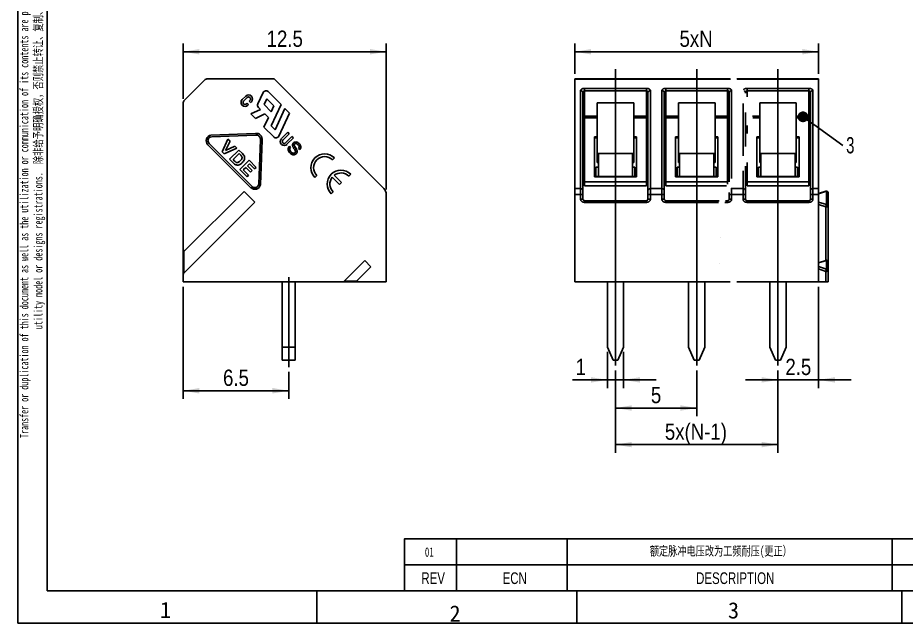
# Model space of a CAD drawing. Header units: millimetres. Extents: x 6 to 292, y 5 to 204.
# Drawn here: x 5.5 to 142.2, y 5 to 98.1 of the extents above; entities that cross this region are included whole.
import ezdxf
from ezdxf import colors
from ezdxf.entities.mleader import LeaderData, LeaderLine
from ezdxf.enums import TextEntityAlignment as Align
from ezdxf.lldxf.tags import DXFTag
from ezdxf.math import Vec2, Vec3

# ---------------------------------------------------------------- set-up
doc = ezdxf.new("R2010")
doc.units = ezdxf.units.MM
for name, color, linetype in [('200123617', 7, 'Continuous'), ('Default', 7, 'Continuous'), ('DV1_尺寸层', 7, 'Continuous'), ('DV2_尺寸层', 7, 'Continuous'), ('DV5_尺寸层', 7, 'Continuous'), ('TEXT', 7, 'Continuous'), ('图框', 7, 'Continuous'), ('尺寸层', 7, 'Continuous'), ('细实线', 7, 'Continuous'), ('轮廓线', 7, 'Continuous')]:
    doc.layers.add(name, color=color, linetype=linetype)
doc.styles.add('SEACAD_Arial', font='arial.ttf')
doc.styles.add('SEACAD_Arial_Narrow', font='ARIALN.TTF', dxfattribs={"width": 0.8})
tags = doc.linetypes.add('CENTER2', pattern=[28.575, 19.05, -3.175, 3.175, -3.175]).pattern_tags.tags
tags[10:11] = [DXFTag(74, 4), DXFTag(75, 0), DXFTag(340, '0'), DXFTag(46, 0.0), DXFTag(50, 0.0), DXFTag(44, 0.0), DXFTag(45, 0.0)]
tags[8:9] = [DXFTag(74, 4), DXFTag(75, 0), DXFTag(340, '0'), DXFTag(46, 0.0), DXFTag(50, 0.0), DXFTag(44, 0.0), DXFTag(45, 0.0)]
tags[6:7] = [DXFTag(74, 4), DXFTag(75, 0), DXFTag(340, '0'), DXFTag(46, 0.0), DXFTag(50, 0.0), DXFTag(44, 0.0), DXFTag(45, 0.0)]
tags[4:5] = [DXFTag(74, 4), DXFTag(75, 0), DXFTag(340, '0'), DXFTag(46, 0.0), DXFTag(50, 0.0), DXFTag(44, 0.0), DXFTag(45, 0.0)]
tags = doc.linetypes.add('DIVIDE2', pattern=[15.875, 6.35, -3.175, 0, -3.175, 0, -3.175]).pattern_tags.tags
tags[14:15] = [DXFTag(74, 4), DXFTag(75, 0), DXFTag(340, '0'), DXFTag(46, 0.0), DXFTag(50, 0.0), DXFTag(44, 0.0), DXFTag(45, 0.0)]
tags[12:13] = [DXFTag(74, 4), DXFTag(75, 0), DXFTag(340, '0'), DXFTag(46, 0.0), DXFTag(50, 0.0), DXFTag(44, 0.0), DXFTag(45, 0.0)]
tags[10:11] = [DXFTag(74, 4), DXFTag(75, 0), DXFTag(340, '0'), DXFTag(46, 0.0), DXFTag(50, 0.0), DXFTag(44, 0.0), DXFTag(45, 0.0)]
tags[8:9] = [DXFTag(74, 4), DXFTag(75, 0), DXFTag(340, '0'), DXFTag(46, 0.0), DXFTag(50, 0.0), DXFTag(44, 0.0), DXFTag(45, 0.0)]
tags[6:7] = [DXFTag(74, 4), DXFTag(75, 0), DXFTag(340, '0'), DXFTag(46, 0.0), DXFTag(50, 0.0), DXFTag(44, 0.0), DXFTag(45, 0.0)]
tags[4:5] = [DXFTag(74, 4), DXFTag(75, 0), DXFTag(340, '0'), DXFTag(46, 0.0), DXFTag(50, 0.0), DXFTag(44, 0.0), DXFTag(45, 0.0)]
doc.dimstyles.new('DEGSON', dxfattribs={"dimtxt": 2.5, "dimasz": 2.5, "dimexe": 1.25, "dimexo": 0.75, "dimgap": 0.75, "dimtad": 1, "dimdec": 3, "dimlfac": 0.4, "dimdsep": 46, "dimtxsty": 'SEACAD_Arial_Narrow', "dimblk1": '_SE_FILLED', "dimblk2": '_SE_FILLED', "dimsah": 1, "dimcen": 1.25, "dimadec": 1, "dimazin": 0, "dimtfac": 0.7, "dimtdec": 3, "dimtmove": 0, "dimatfit": 3, "dimfxl": 1, "dimtolj": 1, "dimarcsym": 0})

# ---------------------------------------------------------------- blocks, each defined once
blk = doc.blocks.new('_DOT')
at = {"color": 0}
blk.add_line((0, 0), (-1, 0), dxfattribs=at)
at = {"color": 0, "const_width": 0.333}
blk.add_lwpolyline([(-0.1665, 0, 1), (0.1665, 0, 1)], format="xyb", close=True, dxfattribs=at)
blk = doc.blocks.new('SE1')
at = {"layer": '200123617', "color": 7, "linetype": 'Continuous'}
for p, q in [((91.21, 88.74), (115.12, 88.74)), ((91.21, 88.67), (91.21, 88.74)), ((91.21, 88.67), (115.17, 88.67)), ((91.21, 71.86), (91.21, 88.67)), ((92.08, 71.86), (92.08, 86.92)), ((92.46, 86.65), (92.46, 71.59)), ((102.21, 87.27), (92.71, 87.27)), ((92.71, 86.92), (92.71, 87.27)), ((102.21, 86.92), (92.71, 86.92)), ((92.71, 86.92), (92.71, 83.02)), ((102.21, 83.02), (102.21, 86.92)), ((102.46, 71.59), (102.46, 86.65)), ((102.83, 86.92), (102.83, 71.86)), ((104.58, 71.86), (104.58, 86.92)), ((104.96, 86.65), (104.96, 71.59)), ((114.71, 87.27), (105.21, 87.27)), ((105.21, 86.92), (105.21, 87.27)), ((114.71, 86.92), (105.21, 86.92)), ((105.21, 86.92), (105.21, 83.02)), ((114.71, 83.02), (114.71, 86.92)), ((114.96, 72.9), (114.96, 86.65)), ((115.33, 86.92), (115.33, 73.41)), ((94.65, 77.27), (94.65, 85.05)), ((100.27, 85.05), (94.65, 85.05)), ((100.27, 77.27), (100.27, 85.05)), ((107.15, 77.27), (107.15, 85.05)), ((112.77, 85.05), (107.15, 85.05)), ((112.77, 77.27), (112.77, 85.05)), ((117.08, 76.9), (117.08, 84.96)), ((117.46, 83.54), (117.46, 78.31)), ((94.65, 83.02), (92.46, 83.02)), ((92.71, 82.75), (92.71, 82.9)), ((94.65, 82.9), (92.71, 82.9)), ((92.71, 82.75), (92.71, 72.91)), ((92.71, 82.75), (94.65, 82.75)), ((102.46, 83.02), (100.27, 83.02)), ((102.21, 82.9), (100.27, 82.9)), ((100.27, 82.75), (102.21, 82.75)), ((102.21, 82.9), (102.21, 82.75)), ((102.21, 82.75), (102.21, 72.91)), ((107.15, 83.02), (104.96, 83.02)), ((105.21, 82.75), (105.21, 82.9)), ((107.15, 82.9), (105.21, 82.9)), ((105.21, 82.75), (105.21, 72.91)), ((105.21, 82.75), (107.15, 82.75)), ((114.96, 83.02), (112.77, 83.02)), ((114.71, 82.9), (112.77, 82.9)), ((112.77, 82.75), (114.71, 82.75)), ((114.71, 82.9), (114.71, 82.75)), ((114.71, 82.75), (114.71, 72.91)), ((117.55, 83.02), (117.46, 83.02)), ((117.71, 81.55), (117.71, 80.31)), ((94.65, 79.83), (94.21, 79.83)), ((94.21, 79.83), (94.21, 73.65)), ((94.65, 79.65), (94.21, 79.65)), ((100.71, 79.83), (100.27, 79.83)), ((100.71, 79.65), (100.27, 79.65)), ((100.71, 73.65), (100.71, 79.83)), ((107.15, 79.83), (106.71, 79.83)), ((106.71, 79.83), (106.71, 73.65)), ((107.15, 79.65), (106.71, 79.65)), ((113.21, 79.83), (112.77, 79.83)), ((113.21, 79.65), (112.77, 79.65)), ((113.21, 73.65), (113.21, 79.83)), ((94.83, 77.27), (94.65, 77.27)), ((94.65, 75.86), (94.65, 77.27)), ((94.83, 77.27), (94.83, 73.74)), ((100.08, 77.27), (94.83, 77.27)), ((100.08, 73.74), (100.08, 77.27)), ((100.27, 77.27), (100.08, 77.27)), ((100.27, 77.27), (100.27, 75.86)), ((107.33, 77.27), (107.15, 77.27)), ((107.15, 75.86), (107.15, 77.27)), ((107.33, 77.27), (107.33, 73.74)), ((112.58, 77.27), (107.33, 77.27)), ((112.58, 73.74), (112.58, 77.27)), ((112.77, 77.27), (112.58, 77.27)), ((112.77, 77.27), (112.77, 75.86)), ((94.65, 75.86), (94.83, 75.86)), ((100.08, 75.86), (100.27, 75.86)), ((107.15, 75.86), (107.33, 75.86)), ((112.58, 75.86), (112.77, 75.86)), ((94.46, 73.74), (94.46, 75.15)), ((94.83, 75.15), (94.46, 75.15)), ((100.46, 75.15), (100.08, 75.15)), ((100.46, 75.15), (100.46, 73.74)), ((106.96, 73.74), (106.96, 75.15)), ((107.33, 75.15), (106.96, 75.15)), ((112.96, 75.15), (112.58, 75.15)), ((112.96, 75.15), (112.96, 73.74)), ((92.71, 72.27), (92.71, 72.91)), ((92.71, 72.91), (102.21, 72.91)), ((94.21, 73.65), (94.46, 73.65)), ((94.46, 73.74), (94.83, 73.74)), ((94.46, 73.65), (94.46, 73.74)), ((94.46, 73.65), (100.46, 73.65)), ((94.83, 73.74), (100.08, 73.74)), ((100.08, 73.74), (100.46, 73.74)), ((100.46, 73.65), (100.46, 73.74)), ((100.46, 73.65), (100.71, 73.65)), ((102.21, 72.91), (102.21, 72.27)), ((105.21, 72.27), (105.21, 72.91)), ((105.21, 72.91), (114.71, 72.91)), ((106.71, 73.65), (106.96, 73.65)), ((106.96, 73.74), (107.33, 73.74)), ((106.96, 73.65), (106.96, 73.74)), ((106.96, 73.65), (112.96, 73.65)), ((107.33, 73.74), (112.58, 73.74)), ((112.58, 73.74), (112.96, 73.74)), ((112.96, 73.65), (112.96, 73.74)), ((112.96, 73.65), (113.21, 73.65)), ((114.71, 72.91), (114.71, 72.53)), ((91.21, 71.86), (92.08, 71.86)), ((91.21, 70.97), (91.21, 71.86)), ((92.08, 71.86), (92.08, 70.97)), ((92.46, 71.59), (92.46, 70.97)), ((92.71, 72.27), (102.21, 72.27)), ((102.46, 70.97), (102.46, 71.59)), ((102.83, 71.86), (104.58, 71.86)), ((102.83, 70.97), (102.83, 71.86)), ((104.58, 71.86), (104.58, 70.97)), ((104.96, 71.59), (104.96, 70.97)), ((105.21, 72.27), (114.54, 72.27)), ((91.21, 70.97), (92.08, 70.97)), ((91.21, 57.49), (91.21, 70.97)), ((92.08, 70.97), (92.08, 70.24)), ((92.46, 70.97), (92.08, 70.97)), ((92.46, 70.24), (92.08, 70.24)), ((92.46, 70.97), (92.46, 70.24)), ((92.71, 69.99), (92.71, 69.74)), ((102.21, 69.99), (92.71, 69.99)), ((102.21, 69.74), (92.71, 69.74)), ((102.21, 69.99), (102.21, 69.74)), ((102.46, 70.97), (102.83, 70.97)), ((102.46, 70.24), (102.46, 70.97)), ((102.46, 70.24), (102.83, 70.24)), ((102.83, 70.97), (104.58, 70.97)), ((102.83, 70.24), (102.83, 70.97)), ((104.58, 70.97), (104.58, 70.24)), ((104.96, 70.97), (104.58, 70.97)), ((104.96, 70.24), (104.58, 70.24)), ((104.96, 70.97), (104.96, 70.24)), ((113.39, 69.99), (105.21, 69.99)), ((105.21, 69.99), (105.21, 69.74)), ((113.3, 69.74), (105.21, 69.74)), ((115.12, 57.49), (91.21, 57.49)), ((96.21, 47.49), (96.21, 57.49)), ((98.71, 47.49), (98.71, 57.49)), ((108.71, 47.49), (108.71, 57.49)), ((111.21, 47.49), (111.21, 57.49)), ((97.08, 45.49), (96.21, 47.49)), ((98.71, 47.49), (97.83, 45.49)), ((109.58, 45.49), (108.71, 47.49)), ((111.21, 47.49), (110.33, 45.49)), ((97.83, 45.49), (97.08, 45.49)), ((110.33, 45.49), (109.58, 45.49))]:
    blk.add_line(p, q, dxfattribs=at)
for centre, radius, start, end in [((110.12, 87.05), 7.91, 178.3758, 180.9352), ((122.62, 87.05), 7.91, 178.3758, 180.9352), ((92.71, 70.24), 0.25, 180, 270.0052), ((102.21, 70.24), 0.25, 269.9948, 0), ((105.21, 70.24), 0.25, 180, 270.0052)]:
    blk.add_arc(centre, radius, start, end, dxfattribs=at)
for centre, major_axis, ratio, start_param, end_param in [((92.08, 86.65), (0.375, 0), 0.707107, 0, 1.570796), ((102.83, 86.65), (0.375, 0), 0.707213, 1.571037, 3.141763), ((104.58, 86.65), (0.375, 0), 0.707107, 0, 1.570796), ((115.33, 86.65), (0.375, 0), 0.707213, 1.571037, 3.141763), ((92.08, 71.59), (0.375, 0), 0.707107, 0, 1.570796), ((102.83, 71.59), (-0.375, 0), 0.707107, 4.712389, 6.283185), ((104.58, 71.59), (0.375, 0), 0.707107, 0, 1.570796)]:
    blk.add_ellipse(centre, major_axis=major_axis, ratio=ratio, start_param=start_param, end_param=end_param, dxfattribs=at)
for points in [[(92.71, 87.27), (92.69, 87.27), (92.65, 87.27), (92.58, 87.27), (92.52, 87.26), (92.46, 87.25), (92.4, 87.23), (92.34, 87.21), (92.29, 87.18), (92.24, 87.16), (92.2, 87.12), (92.16, 87.09), (92.13, 87.05), (92.1, 87.01), (92.09, 86.96), (92.08, 86.93), (92.08, 86.92)], [(92.46, 86.65), (92.46, 86.66), (92.46, 86.67), (92.46, 86.69), (92.47, 86.72), (92.48, 86.74), (92.49, 86.77), (92.51, 86.79), (92.52, 86.82), (92.54, 86.84), (92.57, 86.86), (92.59, 86.88), (92.62, 86.89), (92.65, 86.91), (92.68, 86.92), (92.7, 86.92), (92.71, 86.92)], [(102.83, 86.92), (102.83, 86.93), (102.83, 86.96), (102.82, 87.01), (102.79, 87.05), (102.76, 87.09), (102.72, 87.12), (102.68, 87.16), (102.63, 87.18), (102.58, 87.21), (102.52, 87.23), (102.46, 87.25), (102.4, 87.26), (102.34, 87.27), (102.27, 87.27), (102.23, 87.27), (102.21, 87.27)], [(102.21, 86.92), (102.22, 86.92), (102.24, 86.92), (102.27, 86.91), (102.3, 86.89), (102.33, 86.88), (102.35, 86.86), (102.38, 86.84), (102.4, 86.82), (102.41, 86.79), (102.43, 86.77), (102.44, 86.74), (102.45, 86.72), (102.46, 86.69), (102.46, 86.67), (102.46, 86.66), (102.46, 86.65)], [(105.21, 87.27), (105.19, 87.27), (105.15, 87.27), (105.08, 87.27), (105.02, 87.26), (104.96, 87.25), (104.9, 87.23), (104.84, 87.21), (104.79, 87.18), (104.74, 87.16), (104.7, 87.12), (104.66, 87.09), (104.63, 87.05), (104.6, 87.01), (104.59, 86.96), (104.58, 86.93), (104.58, 86.92)], [(115.33, 86.92), (115.33, 86.93), (115.33, 86.96), (115.32, 87.01), (115.29, 87.05), (115.26, 87.09), (115.22, 87.12), (115.18, 87.16), (115.13, 87.18), (115.08, 87.21), (115.02, 87.23), (114.96, 87.25), (114.9, 87.26), (114.84, 87.27), (114.77, 87.27), (114.73, 87.27), (114.71, 87.27)], [(114.71, 86.92), (114.72, 86.92), (114.74, 86.92), (114.77, 86.91), (114.8, 86.89), (114.83, 86.88), (114.85, 86.86), (114.88, 86.84), (114.9, 86.82), (114.91, 86.79), (114.93, 86.77), (114.94, 86.74), (114.95, 86.72), (114.96, 86.69), (114.96, 86.67), (114.96, 86.66), (114.96, 86.65)], [(92.08, 70.24), (92.08, 70.22), (92.09, 70.17), (92.1, 70.11), (92.13, 70.05), (92.16, 70), (92.2, 69.95), (92.24, 69.9), (92.29, 69.86), (92.34, 69.83), (92.4, 69.8), (92.46, 69.77), (92.52, 69.76), (92.58, 69.75), (92.65, 69.74), (92.69, 69.74), (92.71, 69.74)], [(102.21, 69.74), (102.23, 69.74), (102.27, 69.74), (102.34, 69.75), (102.4, 69.76), (102.46, 69.77), (102.52, 69.8), (102.58, 69.83), (102.63, 69.86), (102.68, 69.9), (102.72, 69.95), (102.76, 70), (102.79, 70.05), (102.82, 70.11), (102.83, 70.17), (102.83, 70.22), (102.83, 70.24)], [(104.58, 70.24), (104.58, 70.22), (104.59, 70.17), (104.6, 70.11), (104.63, 70.05), (104.66, 70), (104.7, 69.95), (104.74, 69.9), (104.79, 69.86), (104.84, 69.83), (104.9, 69.8), (104.96, 69.77), (105.02, 69.76), (105.08, 69.75), (105.15, 69.74), (105.19, 69.74), (105.21, 69.74)]]:
    blk.add_open_spline(points, degree=3, dxfattribs=at)
blk.add_open_spline([(104.96, 86.65), (104.96, 86.66), (104.96, 86.67), (104.96, 86.69), (104.97, 86.72), (104.98, 86.74), (104.99, 86.77), (105.01, 86.79), (105.02, 86.82), (105.04, 86.84), (105.07, 86.86), (105.09, 86.88), (105.12, 86.89), (105.15, 86.91), (105.18, 86.92), (105.2, 86.92), (105.21, 86.92)], degree=3, knots=[0, 0, 0, 0, 0.071407, 0.142837, 0.214267, 0.285697, 0.357128, 0.428558, 0.499988, 0.571418, 0.642849, 0.714279, 0.785709, 0.857139, 0.92857, 1, 1, 1, 1], dxfattribs=at)
at = {"layer": 'DV1_尺寸层', "color": 7, "linetype": 'CENTER2'}
for p, q in [((97.46, 90.22), (97.46, 44.64)), ((109.96, 90.22), (109.96, 44.64))]:
    blk.add_line(p, q, dxfattribs=at)
blk = doc.blocks.new('SE2')
at = {"layer": '200123617', "color": 7, "linetype": 'Continuous'}
for p, q in [((116.12, 88.74), (128.71, 88.74)), ((116.17, 88.67), (128.71, 88.67)), ((128.71, 88.74), (128.71, 88.67)), ((128.71, 71.86), (128.71, 88.67)), ((117.46, 86.65), (117.46, 86.52)), ((127.21, 87.27), (117.71, 87.27)), ((117.71, 86.92), (117.71, 87.27)), ((127.21, 86.92), (117.71, 86.92)), ((117.71, 86.92), (117.71, 85.97)), ((127.21, 83.02), (127.21, 86.92)), ((127.46, 71.59), (127.46, 86.65)), ((127.83, 86.92), (127.83, 71.86)), ((119.65, 77.27), (119.65, 85.05)), ((125.27, 85.05), (119.65, 85.05)), ((125.27, 77.27), (125.27, 85.05)), ((119.65, 83.02), (118.55, 83.02)), ((119.65, 82.9), (118.57, 82.9)), ((118.6, 82.75), (119.65, 82.75)), ((127.46, 83.02), (125.27, 83.02)), ((127.21, 82.9), (125.27, 82.9)), ((125.27, 82.75), (127.21, 82.75)), ((127.21, 82.9), (127.21, 82.75)), ((127.21, 82.75), (127.21, 72.91)), ((119.65, 79.83), (119.21, 79.83)), ((119.21, 79.83), (119.21, 73.65)), ((119.65, 79.65), (119.21, 79.65)), ((125.71, 79.83), (125.27, 79.83)), ((125.71, 79.65), (125.27, 79.65)), ((125.71, 73.65), (125.71, 79.83)), ((119.83, 77.27), (119.65, 77.27)), ((119.65, 75.86), (119.65, 77.27)), ((119.83, 77.27), (119.83, 73.74)), ((125.08, 77.27), (119.83, 77.27)), ((125.08, 73.74), (125.08, 77.27)), ((125.27, 77.27), (125.08, 77.27)), ((125.27, 77.27), (125.27, 75.86)), ((117.46, 75.33), (117.46, 71.59)), ((117.71, 75.89), (117.71, 72.91)), ((119.65, 75.86), (119.83, 75.86)), ((125.08, 75.86), (125.27, 75.86)), ((117.08, 71.86), (117.08, 74.6)), ((119.46, 73.74), (119.46, 75.15)), ((119.83, 75.15), (119.46, 75.15)), ((125.46, 75.15), (125.08, 75.15)), ((125.46, 75.15), (125.46, 73.74)), ((117.71, 72.27), (117.71, 72.91)), ((117.71, 72.91), (127.21, 72.91)), ((119.21, 73.65), (119.46, 73.65)), ((119.46, 73.74), (119.83, 73.74)), ((119.46, 73.65), (119.46, 73.74)), ((119.46, 73.65), (125.46, 73.65)), ((119.83, 73.74), (125.08, 73.74)), ((125.08, 73.74), (125.46, 73.74)), ((125.46, 73.65), (125.46, 73.74)), ((125.46, 73.65), (125.71, 73.65)), ((127.21, 72.91), (127.21, 72.27)), ((114.96, 70.97), (114.96, 71.26)), ((115.33, 71.94), (115.33, 71.86)), ((115.33, 70.97), (115.33, 71.86)), ((115.33, 71.86), (117.08, 71.86)), ((117.08, 71.86), (117.08, 70.97)), ((117.46, 71.59), (117.46, 70.97)), ((117.71, 72.27), (127.21, 72.27)), ((127.46, 70.97), (127.46, 71.59)), ((127.83, 70.97), (127.83, 71.86)), ((127.83, 71.86), (128.71, 71.86)), ((128.71, 71.86), (128.71, 70.97)), ((129.92, 71.46), (128.71, 71.06)), ((129.82, 71.44), (128.71, 71.08)), ((129.92, 71.46), (129.82, 71.44)), ((129.92, 71.46), (130.17, 71.28)), ((129.92, 69.39), (129.92, 71.46)), ((130.17, 69.21), (130.17, 71.28)), ((114.71, 69.74), (114.3, 69.74)), ((114.71, 69.99), (114.39, 69.99)), ((114.71, 69.99), (114.71, 69.74)), ((114.96, 70.24), (114.96, 70.97)), ((114.96, 70.97), (115.33, 70.97)), ((114.96, 70.24), (115.33, 70.24)), ((115.33, 70.24), (115.33, 70.97)), ((115.33, 70.97), (117.08, 70.97)), ((117.46, 70.97), (117.08, 70.97)), ((117.08, 70.97), (117.08, 70.24)), ((117.46, 70.24), (117.08, 70.24)), ((117.46, 70.97), (117.46, 70.24)), ((127.21, 69.99), (117.71, 69.99)), ((117.71, 69.99), (117.71, 69.74)), ((127.21, 69.74), (117.71, 69.74)), ((127.21, 69.99), (127.21, 69.74)), ((127.46, 70.24), (127.46, 70.97)), ((127.46, 70.97), (127.83, 70.97)), ((127.46, 70.24), (127.83, 70.24)), ((127.83, 70.24), (127.83, 70.97)), ((127.83, 70.97), (128.71, 70.97)), ((128.71, 57.49), (128.71, 70.97)), ((128.71, 69.79), (129.92, 69.39)), ((128.71, 69.42), (129.82, 69.05)), ((129.92, 69.39), (129.82, 69.05)), ((129.82, 60.81), (129.82, 69.05)), ((129.92, 69.39), (130.17, 69.21)), ((130.17, 60.65), (130.17, 69.21)), ((128.71, 60.42), (129.92, 60.82)), ((128.71, 60.44), (129.82, 60.81)), ((129.82, 60.81), (129.92, 60.82)), ((130.17, 60.65), (129.92, 60.82)), ((129.92, 60.82), (129.92, 59.46)), ((130.17, 60.65), (130.17, 59.28)), ((129.92, 59.46), (128.71, 59.86)), ((129.82, 59.12), (128.71, 59.49)), ((129.82, 59.12), (129.92, 59.46)), ((129.82, 59.12), (129.82, 57.49)), ((130.17, 59.28), (129.92, 59.46)), ((130.17, 59.28), (130.17, 57.49)), ((128.71, 57.49), (116.12, 57.49)), ((121.21, 47.49), (121.21, 57.49)), ((123.71, 47.49), (123.71, 57.49)), ((128.71, 57.49), (129.82, 57.49)), ((130.17, 57.49), (129.82, 57.49)), ((122.08, 45.49), (121.21, 47.49)), ((123.71, 47.49), (122.83, 45.49)), ((122.83, 45.49), (122.08, 45.49))]:
    blk.add_line(p, q, dxfattribs=at)
for centre, radius, start, end in [((135.12, 87.05), 7.91, 178.3758, 180.9352), ((114.71, 70.24), 0.25, 269.9948, 0), ((117.71, 70.24), 0.25, 180, 270.0052), ((127.21, 70.24), 0.25, 269.9948, 0)]:
    blk.add_arc(centre, radius, start, end, dxfattribs=at)
for centre, major_axis, ratio, start_param, end_param in [((117.08, 86.65), (0.375, 0), 0.707107, 0, 1.006328), ((127.83, 86.65), (0.375, 0), 0.707213, 1.571037, 3.141763), ((115.33, 71.59), (-0.375, 0), 0.707107, 4.712389, 4.847447), ((117.08, 71.59), (0.375, 0), 0.707107, 0, 1.570796), ((127.83, 71.59), (-0.375, 0), 0.707107, 4.712389, 6.283185), ((129.92, 71.28), (0.25, 0), 0.707107, 0, 2.007129), ((129.92, 69.21), (-0.25, 0), 0.707107, 1.134464, 3.141593), ((129.92, 60.65), (-0.25, 0), 0.707107, 3.141593, 5.148721), ((129.92, 59.28), (0.25, 0), 0.707107, 4.276057, 6.283185)]:
    blk.add_ellipse(centre, major_axis=major_axis, ratio=ratio, start_param=start_param, end_param=end_param, dxfattribs=at)
blk.add_open_spline([(117.71, 87.27), (117.69, 87.27), (117.65, 87.27), (117.58, 87.27), (117.52, 87.26), (117.46, 87.25), (117.4, 87.23), (117.34, 87.21), (117.29, 87.18), (117.24, 87.16), (117.2, 87.13), (117.18, 87.11), (117.17, 87.1)], degree=3, knots=[0, 0, 0, 0, 0.0714286, 0.1428571, 0.2142857, 0.2857143, 0.3571429, 0.4285714, 0.5, 0.5714286, 0.6428571, 0.6975478, 0.6975478, 0.6975478, 0.6975478], dxfattribs=at)
for points in [[(117.46, 86.65), (117.46, 86.66), (117.46, 86.67), (117.46, 86.69), (117.47, 86.72), (117.48, 86.74), (117.49, 86.77), (117.51, 86.79), (117.52, 86.82), (117.54, 86.84), (117.57, 86.86), (117.59, 86.88), (117.62, 86.89), (117.65, 86.91), (117.68, 86.92), (117.7, 86.92), (117.71, 86.92)], [(127.83, 86.92), (127.83, 86.93), (127.83, 86.96), (127.82, 87.01), (127.79, 87.05), (127.76, 87.09), (127.72, 87.12), (127.68, 87.16), (127.63, 87.18), (127.58, 87.21), (127.52, 87.23), (127.46, 87.25), (127.4, 87.26), (127.34, 87.27), (127.27, 87.27), (127.23, 87.27), (127.21, 87.27)], [(127.21, 86.92), (127.22, 86.92), (127.24, 86.92), (127.27, 86.91), (127.3, 86.89), (127.33, 86.88), (127.35, 86.86), (127.38, 86.84), (127.4, 86.82), (127.41, 86.79), (127.43, 86.77), (127.44, 86.74), (127.45, 86.72), (127.46, 86.69), (127.46, 86.67), (127.46, 86.66), (127.46, 86.65)], [(114.71, 69.74), (114.73, 69.74), (114.77, 69.74), (114.84, 69.75), (114.9, 69.76), (114.96, 69.77), (115.02, 69.8), (115.08, 69.83), (115.13, 69.86), (115.18, 69.9), (115.22, 69.95), (115.26, 70), (115.29, 70.05), (115.32, 70.11), (115.33, 70.17), (115.33, 70.22), (115.33, 70.24)], [(117.08, 70.24), (117.08, 70.22), (117.09, 70.17), (117.1, 70.11), (117.13, 70.05), (117.16, 70), (117.2, 69.95), (117.24, 69.9), (117.29, 69.86), (117.34, 69.83), (117.4, 69.8), (117.46, 69.77), (117.52, 69.76), (117.58, 69.75), (117.65, 69.74), (117.69, 69.74), (117.71, 69.74)], [(127.21, 69.74), (127.23, 69.74), (127.27, 69.74), (127.34, 69.75), (127.4, 69.76), (127.46, 69.77), (127.52, 69.8), (127.58, 69.83), (127.63, 69.86), (127.68, 69.9), (127.72, 69.95), (127.76, 70), (127.79, 70.05), (127.82, 70.11), (127.83, 70.17), (127.83, 70.22), (127.83, 70.24)]]:
    blk.add_open_spline(points, degree=3, dxfattribs=at)
at = {"layer": 'DV2_尺寸层', "color": 7, "linetype": 'CENTER2'}
blk.add_line((122.46, 90.22), (122.46, 44.64), dxfattribs=at)
blk = doc.blocks.new('SE5')
at = {"layer": '200123617', "color": 7, "linetype": 'Continuous'}
for p, q in [((34.22, 88.52), (31.16, 85.46)), ((44.84, 88.74), (34.76, 88.74)), ((61.83, 71.86), (45.02, 88.67)), ((43.25, 86.63), (42.44, 84.88)), ((46.01, 84.78), (44.03, 86.77)), ((30.94, 84.93), (30.94, 62.38)), ((40.57, 86.09), (40.03, 85.54)), ((40.24, 85.33), (40.79, 85.87)), ((40.79, 85), (40.68, 84.89)), ((41, 84.78), (40.79, 85)), ((40.9, 84.67), (41, 84.78)), ((41.22, 85.43), (41.11, 85.33)), ((41.11, 85.33), (41.33, 85.11)), ((41.33, 85.11), (41.44, 85.22)), ((43.41, 84.77), (43.82, 85.66)), ((44.49, 83.69), (43.41, 84.77)), ((43.82, 85.66), (44.9, 84.58)), ((44.49, 81.52), (46.01, 84.78)), ((42.84, 84.04), (41.35, 83.35)), ((42.53, 84.34), (42.84, 84.04)), ((44.9, 84.58), (44.49, 83.69)), ((46.61, 84.18), (45.09, 80.91)), ((45.65, 79.93), (47.31, 83.48)), ((47.31, 83.48), (46.61, 84.18)), ((41.35, 83.35), (42.05, 82.65)), ((42.05, 82.65), (43.53, 83.34)), ((44.07, 82.8), (43.38, 81.32)), ((43.53, 83.34), (44.07, 82.8)), ((43.38, 81.32), (44.9, 79.8)), ((45.09, 80.91), (44.49, 81.52)), ((42.06, 80.34), (35.22, 80.1)), ((35.28, 79.83), (42.12, 80.08)), ((37.83, 79.46), (36.95, 77.52)), ((38.16, 79.13), (37.83, 79.46)), ((42.82, 79.37), (42.58, 72.53)), ((42.84, 72.48), (43.08, 79.32)), ((47.03, 80.52), (46.05, 79.54)), ((46.27, 79.32), (47.25, 80.3)), ((47.68, 79.87), (46.71, 78.89)), ((46.92, 78.67), (47.9, 79.65)), ((47.25, 80.3), (47.03, 80.52)), ((47.9, 79.65), (47.68, 79.87)), ((34.75, 78.6), (41.35, 72)), ((41.54, 72.19), (34.94, 78.79)), ((37.26, 77.2), (39.21, 78.08)), ((37.48, 77.71), (38.16, 79.13)), ((38.89, 78.4), (37.48, 77.71)), ((39.21, 78.08), (38.89, 78.4)), ((47.11, 78.04), (47.1, 77.92)), ((47.1, 77.92), (47.11, 77.8)), ((47.15, 78.15), (47.11, 78.04)), ((47.2, 78.26), (47.15, 78.15)), ((47.28, 78.36), (47.2, 78.26)), ((47.47, 78.2), (47.28, 78.36)), ((47.35, 77.9), (47.36, 77.98)), ((47.36, 77.98), (47.38, 78.05)), ((47.38, 78.05), (47.42, 78.13)), ((47.42, 78.13), (47.47, 78.2)), ((47.79, 78.67), (47.78, 78.58)), ((47.78, 78.58), (47.78, 78.49)), ((47.78, 78.49), (47.81, 78.39)), ((47.82, 78.75), (47.79, 78.67)), ((47.81, 78.39), (47.84, 78.3)), ((47.86, 78.82), (47.82, 78.75)), ((47.84, 78.3), (47.9, 78.18)), ((47.91, 78.89), (47.86, 78.82)), ((47.9, 78.18), (47.99, 78.04)), ((47.99, 78.95), (47.91, 78.89)), ((48.07, 78.99), (47.99, 78.95)), ((47.99, 78.04), (48.07, 77.9)), ((48.03, 78.55), (48.04, 78.61)), ((48.05, 78.46), (48.03, 78.55)), ((48.04, 78.61), (48.06, 78.67)), ((48.11, 78.34), (48.05, 78.46)), ((48.06, 78.67), (48.1, 78.72)), ((48.17, 79.02), (48.07, 78.99)), ((48.1, 78.72), (48.16, 78.77)), ((48.21, 78.17), (48.11, 78.34)), ((48.16, 78.77), (48.24, 78.79)), ((48.27, 79.03), (48.17, 79.02)), ((48.31, 78.01), (48.21, 78.17)), ((48.24, 78.79), (48.32, 78.79)), ((48.37, 79.02), (48.27, 79.03)), ((48.38, 77.88), (48.31, 78.01)), ((48.32, 78.79), (48.41, 78.77)), ((48.48, 78.99), (48.37, 79.02)), ((48.41, 78.77), (48.51, 78.71)), ((48.58, 78.93), (48.48, 78.99)), ((48.51, 78.71), (48.62, 78.61)), ((48.68, 78.86), (48.58, 78.93)), ((48.62, 78.61), (48.71, 78.51)), ((48.77, 78.78), (48.68, 78.86)), ((48.76, 78.11), (48.69, 78.01)), ((48.69, 78.01), (48.88, 77.85)), ((48.71, 78.51), (48.77, 78.41)), ((48.79, 78.21), (48.76, 78.11)), ((48.87, 78.68), (48.77, 78.78)), ((48.77, 78.41), (48.79, 78.31)), ((48.79, 78.31), (48.79, 78.21)), ((48.94, 78.57), (48.87, 78.68)), ((48.88, 77.85), (48.95, 77.94)), ((48.99, 78.46), (48.94, 78.57)), ((48.95, 77.94), (49, 78.04)), ((49.03, 78.35), (48.99, 78.46)), ((49, 78.04), (49.03, 78.14)), ((49.04, 78.24), (49.03, 78.35)), ((49.03, 78.14), (49.04, 78.24)), ((36.95, 77.52), (37.26, 77.2)), ((39.51, 77.78), (38.09, 76.37)), ((38.63, 76.31), (39.57, 77.24)), ((40.05, 77.24), (39.51, 77.78)), ((39.57, 77.24), (39.7, 77.11)), ((39.7, 77.11), (39.81, 77)), ((39.81, 77), (39.89, 76.91)), ((39.89, 76.91), (39.93, 76.85)), ((39.93, 76.85), (39.97, 76.78)), ((39.97, 76.78), (39.99, 76.72)), ((40, 76.58), (39.98, 76.5)), ((39.99, 76.72), (40, 76.65)), ((40, 76.65), (40, 76.58)), ((40.16, 77.12), (40.05, 77.24)), ((40.25, 77.02), (40.16, 77.12)), ((40.31, 76.93), (40.25, 77.02)), ((40.36, 76.82), (40.31, 76.93)), ((40.39, 76.7), (40.36, 76.82)), ((40.4, 76.58), (40.39, 76.7)), ((40.39, 76.45), (40.4, 76.58)), ((47.11, 77.8), (47.14, 77.68)), ((47.14, 77.68), (47.2, 77.56)), ((47.2, 77.56), (47.29, 77.43)), ((47.29, 77.43), (47.4, 77.31)), ((47.36, 77.82), (47.35, 77.9)), ((47.39, 77.73), (47.36, 77.82)), ((47.43, 77.64), (47.39, 77.73)), ((47.4, 77.31), (47.5, 77.22)), ((47.49, 77.56), (47.43, 77.64)), ((47.56, 77.48), (47.49, 77.56)), ((47.5, 77.22), (47.61, 77.15)), ((47.63, 77.42), (47.56, 77.48)), ((47.61, 77.15), (47.72, 77.1)), ((47.7, 77.37), (47.63, 77.42)), ((47.77, 77.33), (47.7, 77.37)), ((47.72, 77.1), (47.83, 77.07)), ((47.84, 77.3), (47.77, 77.33)), ((47.83, 77.07), (47.94, 77.06)), ((47.91, 77.29), (47.84, 77.3)), ((47.98, 77.29), (47.91, 77.29)), ((47.94, 77.06), (48.05, 77.07)), ((48.03, 77.31), (47.98, 77.29)), ((48.09, 77.34), (48.03, 77.31)), ((48.05, 77.07), (48.15, 77.1)), ((48.07, 77.9), (48.13, 77.8)), ((48.13, 77.37), (48.09, 77.34)), ((48.13, 77.8), (48.16, 77.73)), ((48.17, 77.42), (48.13, 77.37)), ((48.15, 77.1), (48.24, 77.15)), ((48.16, 77.73), (48.19, 77.65)), ((48.19, 77.47), (48.17, 77.42)), ((48.19, 77.65), (48.21, 77.58)), ((48.21, 77.52), (48.19, 77.47)), ((48.21, 77.58), (48.21, 77.52)), ((48.24, 77.15), (48.32, 77.21)), ((48.32, 77.21), (48.39, 77.29)), ((48.42, 77.78), (48.38, 77.88)), ((48.39, 77.29), (48.43, 77.37)), ((48.46, 77.67), (48.42, 77.78)), ((48.43, 77.37), (48.46, 77.47)), ((48.47, 77.56), (48.46, 77.67)), ((48.46, 77.47), (48.47, 77.56)), ((53.92, 76.27), (54.22, 76.57)), ((38.09, 76.37), (38.66, 75.81)), ((38.85, 76.09), (38.63, 76.31)), ((38.66, 75.81), (38.76, 75.71)), ((38.76, 75.71), (38.86, 75.63)), ((38.93, 76.01), (38.85, 76.09)), ((38.86, 75.63), (38.95, 75.57)), ((39, 75.95), (38.93, 76.01)), ((38.95, 75.57), (39.06, 75.52)), ((39.05, 75.92), (39, 75.95)), ((39.11, 75.89), (39.05, 75.92)), ((39.06, 75.52), (39.17, 75.49)), ((39.17, 75.87), (39.11, 75.89)), ((39.23, 75.86), (39.17, 75.87)), ((39.17, 75.49), (39.27, 75.48)), ((39.29, 75.86), (39.23, 75.86)), ((39.27, 75.48), (39.4, 75.48)), ((39.36, 75.88), (39.29, 75.86)), ((39.44, 75.92), (39.36, 75.88)), ((39.4, 75.48), (39.54, 75.51)), ((39.53, 75.97), (39.44, 75.92)), ((39.63, 76.05), (39.53, 75.97)), ((39.54, 75.51), (39.68, 75.57)), ((39.73, 76.14), (39.63, 76.05)), ((41.08, 76.21), (39.66, 74.8)), ((39.68, 75.57), (39.79, 75.63)), ((39.83, 76.25), (39.73, 76.14)), ((39.79, 75.63), (39.91, 75.72)), ((39.9, 76.34), (39.83, 76.25)), ((39.95, 76.43), (39.9, 76.34)), ((39.91, 75.72), (40.02, 75.82)), ((39.98, 76.5), (39.95, 76.43)), ((40.02, 75.82), (40.15, 75.95)), ((40.15, 75.95), (40.24, 76.08)), ((40.24, 76.08), (40.31, 76.21)), ((40.31, 76.21), (40.36, 76.33)), ((40.36, 76.33), (40.39, 76.45)), ((40.82, 75.36), (41.14, 75.68)), ((41.56, 74.62), (40.82, 75.36)), ((42.17, 75.12), (41.08, 76.21)), ((41.14, 75.68), (41.93, 74.88)), ((39.66, 74.8), (40.79, 73.68)), ((40.2, 74.74), (40.58, 75.12)), ((41.02, 73.91), (40.2, 74.74)), ((40.58, 75.12), (41.33, 74.38)), ((40.79, 73.68), (41.02, 73.91)), ((41.33, 74.38), (41.56, 74.62)), ((41.93, 74.88), (42.17, 75.12)), ((51.22, 73.57), (51.52, 73.87)), ((54.18, 73.91), (55.3, 72.79)), ((56.72, 74.07), (56.42, 73.77)), ((55, 72.49), (53.88, 73.61)), ((55.3, 72.79), (55, 72.49)), ((31.16, 62.26), (40.33, 71.43)), ((40.33, 71.43), (41.99, 69.77)), ((54.02, 71.36), (53.72, 71.06)), ((41.99, 69.77), (31.01, 58.79)), ((62.19, 57.49), (62.19, 70.97)), ((30.94, 58.62), (30.94, 62.38)), ((30.94, 62.38), (31.16, 62.26)), ((31.06, 58.84), (31.06, 62.31)), ((55.65, 57.56), (58.89, 60.79)), ((59.84, 59.84), (58.89, 60.79)), ((31.01, 58.79), (30.94, 58.62)), ((57.71, 57.71), (59.84, 59.84)), ((30.94, 58.62), (30.94, 57.49)), ((30.94, 57.49), (55.48, 57.49)), ((46.19, 57.49), (46.19, 47.49)), ((48.19, 47.49), (48.19, 57.49)), ((55.48, 57.49), (55.65, 57.56)), ((57.83, 57.49), (55.48, 57.49)), ((57.77, 57.61), (55.7, 57.61)), ((57.71, 57.71), (57.83, 57.49)), ((57.83, 57.49), (62.19, 57.49)), ((46.19, 47.49), (46.19, 45.49)), ((48.19, 47.49), (46.19, 47.49)), ((48.19, 45.49), (48.19, 47.49)), ((46.19, 45.49), (48.19, 45.49))]:
    blk.add_line(p, q, dxfattribs=at)
for centre, radius, start, end in [((34.76, 87.99), 0.75, 90, 135), ((44.84, 88.49), 0.25, 45, 90), ((41, 85.65), 0.615, 315, 135), ((43.69, 86.43), 0.479, 45, 155), ((31.69, 84.93), 0.75, 135, 180), ((40.46, 85.11), 0.615, 135, 315), ((40.46, 85.11), 0.308, 135, 315), ((41, 85.65), 0.308, 315, 135), ((42.87, 84.68), 0.479, 155, 225), ((35.37, 79.23), 0.882, 99.8658, 225), ((35.37, 79.23), 0.615, 99.1345, 225), ((42.22, 79.47), 0.882, 350.1342, 99.8658), ((42.22, 79.47), 0.615, 350.8655, 99.1345), ((45.23, 80.12), 0.462, 225, 335), ((46.49, 79.1), 0.615, 135, 315), ((46.49, 79.1), 0.308, 135, 315), ((52.72, 75.07), 2.13, 45, 225), ((52.72, 75.07), 1.7, 45, 225), ((55.22, 72.56), 2.13, 45, 225), ((55.22, 72.56), 1.7, 45, 127.8192), ((41.97, 72.63), 0.882, 225, 350.1342), ((41.97, 72.63), 0.615, 225, 350.8655), ((55.22, 72.56), 1.7, 142.1808, 225), ((60.94, 70.97), 1.25, 0, 45)]:
    blk.add_arc(centre, radius, start, end, dxfattribs=at)
at = {"layer": 'DV5_尺寸层', "color": 7, "linetype": 'CENTER2'}
blk.add_line((47.19, 44.41), (47.19, 58.21), dxfattribs=at)
blk = doc.blocks.new('DMBLK2')
at = {"layer": '尺寸层', "linetype": 'Continuous'}
for points in [[(33.44, 40.34), (33.44, 41.18), (30.94, 40.76)], [(44.69, 40.34), (47.19, 40.76), (44.69, 41.18)]]:
    blk.add_hatch(color=7, dxfattribs=at).paths.add_polyline_path(points)
at = {"layer": '尺寸层', "color": 7, "linetype": 'Continuous'}
for p, q in [((30.94, 56.74), (30.94, 39.51)), ((47.19, 43.66), (47.19, 39.51)), ((30.94, 40.76), (47.19, 40.76))]:
    blk.add_line(p, q, dxfattribs=at)
at = {"layer": '尺寸层', "color": 7, "linetype": 'Continuous', "style": 'SEACAD_Arial_Narrow'}
blk.add_text('6.5', height=2.5, dxfattribs=at).set_placement((37.08, 44.01), align=Align.TOP_LEFT)
blk = doc.blocks.new('_SE_FILLED')
at = {"color": 0}
blk.add_line((0, 0), (-1, 0), dxfattribs=at)
blk.add_solid([(0, 0), (-1, -0.1665), (-1, 0.1665), (0, 0)], dxfattribs=at)
blk = doc.blocks.new('DMBLK3')
at = {"layer": '尺寸层', "linetype": 'Continuous'}
for points in [[(99.96, 37.69), (99.96, 38.52), (97.46, 38.1)], [(107.46, 37.69), (109.96, 38.1), (107.46, 38.52)]]:
    blk.add_hatch(color=7, dxfattribs=at).paths.add_polyline_path(points)
at = {"layer": '尺寸层', "color": 7, "linetype": 'Continuous'}
for p, q in [((97.46, 43.89), (97.46, 36.85)), ((109.96, 43.89), (109.96, 36.85)), ((97.46, 38.1), (109.96, 38.1))]:
    blk.add_line(p, q, dxfattribs=at)
at = {"layer": '尺寸层', "color": 7, "linetype": 'Continuous', "style": 'SEACAD_Arial_Narrow'}
blk.add_text('5', height=2.5, dxfattribs=at).set_placement((102.91, 41.35), align=Align.TOP_LEFT)
blk = doc.blocks.new('DMBLK4')
at = {"layer": '尺寸层', "linetype": 'Continuous'}
for points in [[(99.96, 32.06), (99.96, 32.89), (97.46, 32.47)], [(119.96, 32.06), (122.46, 32.47), (119.96, 32.89)]]:
    blk.add_hatch(color=7, dxfattribs=at).paths.add_polyline_path(points)
at = {"layer": '尺寸层', "color": 7, "linetype": 'Continuous'}
for p, q in [((97.46, 43.89), (97.46, 31.22)), ((122.46, 43.89), (122.46, 31.22)), ((122.46, 32.47), (97.46, 32.47))]:
    blk.add_line(p, q, dxfattribs=at)
at = {"layer": '尺寸层', "color": 7, "linetype": 'Continuous', "style": 'SEACAD_Arial_Narrow'}
blk.add_text('5x(N-1)', height=2.5, dxfattribs=at).set_placement((105.06, 35.72), align=Align.TOP_LEFT)
blk = doc.blocks.new('DMBLK5')
at = {"layer": '尺寸层', "linetype": 'Continuous'}
for points in [[(93.71, 93.32), (91.21, 92.91), (93.71, 92.49)], [(126.21, 93.32), (126.21, 92.49), (128.71, 92.91)]]:
    blk.add_hatch(color=7, dxfattribs=at).paths.add_polyline_path(points)
at = {"layer": '尺寸层', "color": 7, "linetype": 'Continuous'}
for p, q in [((91.21, 89.49), (91.21, 94.16)), ((128.71, 89.49), (128.71, 94.16)), ((128.71, 92.91), (91.21, 92.91))]:
    blk.add_line(p, q, dxfattribs=at)
at = {"layer": '尺寸层', "color": 7, "linetype": 'Continuous', "style": 'SEACAD_Arial_Narrow'}
blk.add_text('5xN', height=2.5, dxfattribs=at).set_placement((107.31, 96.16), align=Align.TOP_LEFT)
blk = doc.blocks.new('DMBLK12')
at = {"layer": '尺寸层', "linetype": 'Continuous'}
for points in [[(33.44, 93.32), (30.94, 92.91), (33.44, 92.49)], [(59.69, 93.32), (59.69, 92.49), (62.19, 92.91)]]:
    blk.add_hatch(color=7, dxfattribs=at).paths.add_polyline_path(points)
at = {"layer": '尺寸层', "color": 7, "linetype": 'Continuous'}
for p, q in [((30.94, 85.68), (30.94, 94.16)), ((62.19, 71.72), (62.19, 94.16)), ((30.94, 92.91), (62.19, 92.91))]:
    blk.add_line(p, q, dxfattribs=at)
at = {"layer": '尺寸层', "color": 7, "linetype": 'Continuous', "style": 'SEACAD_Arial_Narrow'}
blk.add_text('12.5', height=2.5, dxfattribs=at).set_placement((43.79, 96.16), align=Align.TOP_LEFT)
blk = doc.blocks.new('SE12')
at = {"layer": '尺寸层', "color": 7, "linetype": 'DIVIDE2', "const_width": 0.00013}
for points in [[(115.12, 57.49, -0.333333), (115.12, 73.11, 0.333333), (115.12, 88.74, 0.333333)], [(116.12, 57.49, -0.333333), (116.12, 73.11, 0.333333), (116.12, 88.74, 0.333333)]]:
    blk.add_lwpolyline(points, format="xyb", dxfattribs=at)
blk = doc.blocks.new('DMBLK13')
at = {"layer": '尺寸层', "linetype": 'Continuous'}
for points in [[(119.96, 42.02), (122.46, 42.43), (119.96, 42.85)], [(131.21, 42.02), (131.21, 42.85), (128.71, 42.43)]]:
    blk.add_hatch(color=7, dxfattribs=at).paths.add_polyline_path(points)
at = {"layer": '尺寸层', "color": 7, "linetype": 'Continuous'}
for p, q in [((128.71, 56.74), (128.71, 41.18)), ((122.46, 43.89), (122.46, 41.18)), ((133.71, 42.43), (117.46, 42.43))]:
    blk.add_line(p, q, dxfattribs=at)
at = {"layer": '尺寸层', "color": 7, "linetype": 'Continuous', "style": 'SEACAD_Arial_Narrow'}
blk.add_text('2.5', height=2.5, dxfattribs=at).set_placement((123.6, 45.68), align=Align.TOP_LEFT)
blk = doc.blocks.new('DMBLK14')
at = {"layer": '尺寸层', "linetype": 'Continuous'}
for points in [[(93.71, 42.02), (96.21, 42.43), (93.71, 42.85)], [(101.21, 42.02), (101.21, 42.85), (98.71, 42.43)]]:
    blk.add_hatch(color=7, dxfattribs=at).paths.add_polyline_path(points)
at = {"layer": '尺寸层', "color": 7, "linetype": 'Continuous'}
for p, q in [((96.21, 46.74), (96.21, 41.18)), ((98.71, 46.74), (98.71, 41.18)), ((103.71, 42.43), (90.83, 42.43))]:
    blk.add_line(p, q, dxfattribs=at)
at = {"layer": '尺寸层', "color": 7, "linetype": 'Continuous', "style": 'SEACAD_Arial_Narrow'}
blk.add_text('1', height=2.5, dxfattribs=at).set_placement((91.33, 45.68), align=Align.TOP_LEFT)
blk = doc.blocks.new('SE15')
at = {"layer": '细实线', "color": 7, "linetype": 'Continuous'}
for p, q in [((73, 18), (73, 14)), ((90, 18), (90, 14)), ((140, 18), (140, 14)), ((153, 18), (153, 14)), ((65, 14), (167, 14)), ((73, 14), (73, 10)), ((90, 14), (90, 10)), ((140, 14), (140, 10)), ((153, 14), (153, 10))]:
    blk.add_line(p, q, dxfattribs=at)
blk.add_lwpolyline([(65, 10), (65, 18), (167, 18), (167, 10), (65, 10)], dxfattribs=at)
at = {"layer": '细实线', "color": 7, "linetype": 'Continuous', "style": 'SEACAD_Arial', "width": 0.7}
for s, p in [('REV', (67.6, 12.83)), ('ECN', (80.1, 12.83)), ('DESCRIPTION', (109.87, 12.83)), ('DRFT', (144.63, 12.83)), ('DATE', (158.13, 12.83))]:
    blk.add_text(s, height=1.8, dxfattribs=at).set_placement(p, align=Align.TOP_LEFT)
blk = doc.blocks.new('A4-drawing_frame')
at = {"layer": '细实线', "color": 7, "linetype": 'Continuous'}
for p, q in [((-286.5, 199), (-286.5, 0)), ((-240.5, 5), (-240.5, 0)), ((-200.5, 5), (-200.5, 0)), ((-150.5, 5), (-150.5, 0)), ((-286.5, 0), (0, 0))]:
    blk.add_line(p, q, dxfattribs=at)
at = {"layer": '轮廓线', "color": 7, "linetype": 'Continuous'}
for p, q in [((-282, 195), (-282, 5)), ((-282, 5), (-5, 5))]:
    blk.add_line(p, q, dxfattribs=at)
at = {"layer": 'TEXT', "insert": (-286.17, 100.61), "char_height": 1.3, "width": 171.2178, "attachment_point": 2, "rotation": 90, "style": 'SEACAD_Arial'}
blk.add_mtext('{\\f仿宋|b0||i0||c0|p34;\\C7;\\H1.3;\\W0.7;Transfer or duplication of this document as well as the utilization or communication of its contents are prohibited unless explicit authorization is granted. Violations will be liable for compensation. All rights reserved for patent, \\P}{\\f仿宋|b0||i0||c0|p34;\\C7;\\H1.3;\\W0.7;utility model or designs registrations.  除非给予明确授权，否则禁止转让、复制、利用、交流本文件的内容。侵犯者将负赔偿责任。本公司保留对涉及发明、实用新型和外观专利的所有权利。}', dxfattribs=at)
at = {"layer": 'TEXT', "char_height": 2.5, "width": 1.8836, "attachment_point": 7}
for s, insert in [('{\\f宋体|b0||i0||c0|p34;\\C7;\\H2.5;\\W1.;1}', (-264.62, 0.79)), ('{\\f宋体|b0||i0||c0|p34;\\C7;\\H2.5;\\W1.;3}', (-177.23, 0.69)), ('{\\f宋体|b0||i0||c0|p34;\\C7;\\H2.5;\\W1.;2}', (-220.07, 0.24))]:
    blk.add_mtext(s, dxfattribs=dict(at, insert=insert))

msp = doc.modelspace()

# ---------------------------------------------------------------- block references
at = {"layer": '图框', "color": 7}
msp.add_blockref('A4-drawing_frame', (292, 5), dxfattribs=at)
at = {"layer": '尺寸层'}
for name in ['SE1', 'SE2', 'SE5', 'SE12']:
    msp.add_blockref(name, (0, 0), dxfattribs=at)
at = {"layer": '细实线'}
msp.add_blockref('SE15', (0, 0), dxfattribs=at)

# ---------------------------------------------------------------- dimensions: what is measured, and where the dimension line sits
at = {"layer": '尺寸层', "color": 7, "linetype": 'Continuous'}
for base, p1, p2, text, picture, middle in [((62.1944, 92.9051), (30.9444, 62.3772), (62.1944, 70.9713), '\\A1;<>', 'DMBLK12', (46.5694, 92.9051)), ((91.2099, 92.9051), (128.7099, 88.7391), (91.2099, 88.7391), '\\A1;5xN {}', 'DMBLK5', (109.9599, 92.9051)), ((47.1944, 40.7587), (30.9444, 57.4891), (47.1944, 44.4144), '\\A1;<>', 'DMBLK2', (39.0694, 40.7587)), ((122.4599, 42.4336), (128.7099, 57.4891), (122.4599, 44.6412), '\\A1;2.5', 'DMBLK13', (125.5849, 42.4336)), ((96.2099, 42.4336), (98.7099, 47.4891), (96.2099, 47.4891), '\\A1;1', 'DMBLK14', (93.4254, 42.4336)), ((97.4599, 32.4735), (122.4599, 44.6412), (97.4599, 44.6412), '\\A1;5x(N-1) {}', 'DMBLK4', (109.9599, 32.4735))]:
    dim = msp.add_linear_dim(base=base, p1=p1, p2=p2, text=text, dimstyle='DEGSON', dxfattribs=at)
    dim.commit()
    dim.dimension.update_dxf_attribs({"geometry": picture, "text_midpoint": middle, "dimtype": 160})
dim = msp.add_linear_dim(base=(97.4599, 38.1024), p1=(97.4599, 44.6412), p2=(109.9599, 44.6412), angle=0, text='\\A1;5', dimstyle='DEGSON', dxfattribs=at)
dim.commit()
dim.dimension.update_dxf_attribs({"geometry": 'DMBLK3', "text_midpoint": (103.7099, 38.1024), "dimtype": 161})

# ---------------------------------------------------------------- leaders
at = {"layer": 'Default', "color": 7, "linetype": 'Continuous'}
ml = msp.add_multileader_mtext('Standard', dxfattribs=at)
ml.set_content('{\\pxsm0.9;\\f仿宋|b0||i0||c0|p34;\\W0.7;01\\P}', color=256)
ml.set_leader_properties()
ml.set_arrow_properties(name='DOT')
ml.build(insert=Vec2(0, 0))
ml.multileader.update_dxf_attribs({"leader_type": 0, "dogleg_length": 0, "arrow_head_size": 1.44})
ctx = ml.context
ctx.base_point, ctx.char_height, ctx.arrow_head_size, ctx.landing_gap_size = Vec3(66.1895, 15.9368), 1.44, 1.44, 0.504
ctx.text_align_type = 1
ctx.mtext.insert, ctx.mtext.alignment = Vec3(68.8174, 16.665), 2
ml = msp.add_multileader_mtext('Standard', dxfattribs=at)
ml.set_content('{\\pxsm0.9;\\f仿宋|b0||i0||c0|p34;\\W0.7;额定脉冲电压改为工频耐压(更正）\\P}', color=256)
ml.set_leader_properties()
ml.set_arrow_properties(name='DOT')
ml.build(insert=Vec2(0, 0))
ml.multileader.update_dxf_attribs({"leader_type": 0, "dogleg_length": 0, "arrow_head_size": 1.44})
ctx = ml.context
ctx.base_point, ctx.char_height, ctx.arrow_head_size, ctx.landing_gap_size = Vec3(100.7031, 16.0058), 1.44, 1.44, 0.504
ctx.text_align_type = 1
ctx.mtext.insert, ctx.mtext.alignment = Vec3(113.6672, 16.8369), 2
at = {"layer": '尺寸层', "color": 7, "linetype": 'Continuous'}
ml = msp.add_multileader_mtext('Standard', dxfattribs=at)
ml.set_content('{\\pxsm0.9;\\fArial Narrow|b0||i0||c0|p34;\\W0.8;3\\P}', color=256)
ml.set_leader_properties()
ml.set_arrow_properties(name='DOT')
ml.build(insert=Vec2(0, 0))
ml.multileader.update_dxf_attribs({"dogleg_length": 0, "arrow_head_size": 2.5})
ctx = ml.context
ctx.base_point, ctx.char_height, ctx.arrow_head_size, ctx.landing_gap_size = Vec3(130.9449, 79.2574), 2.5, 2.5, 0.5
notes = []
notes.append((ctx, [(0, (1, 1, 0), (132.4449, 78.5074), (1, 0), 0, [(0, [(126.3057, 82.8979)], 0, [])])]))
ctx.mtext.insert = Vec3(132.9449, 79.7787)
for ctx, leaders in notes:
    for number, flags, end, landing, length, lines in leaders:
        leader = LeaderData()
        leader.index, (leader.has_last_leader_line, leader.has_dogleg_vector, leader.attachment_direction) = number, flags
        leader.last_leader_point, leader.dogleg_vector, leader.dogleg_length = Vec3(end), Vec3(landing), length
        for number, points, colour, breaks in lines:
            line = LeaderLine()
            line.index, line.vertices, line.color, line.breaks = number, Vec3.list(points), colors.encode_raw_color(colour), breaks
            leader.lines.append(line)
        ctx.leaders.append(leader)

doc.saveas('drawing.dxf')
